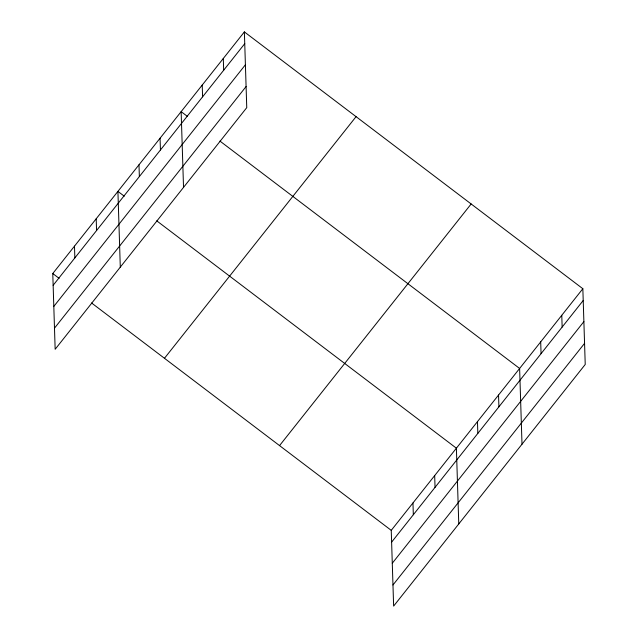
<?xml version="1.0" encoding="UTF-8"?>
<svg xmlns="http://www.w3.org/2000/svg" width="638" height="638" viewBox="0 0 638 638"><rect width="100%" height="100%" fill="white"/><g stroke="black" fill="none" stroke-linecap="round" stroke-linejoin="round"><path stroke-width="0.96" d="M244.37 31.9L246.754 107.647L55.155 349.281L52.771 273.535L244.37 31.9L582.845 288.719L585.229 364.465L393.63 606.1L391.246 530.353L582.845 288.719M53.137 285.306L244.745 43.671M53.807 306.415L245.407 64.781M54.485 328.163L246.093 86.537M164.468 358.285L356.068 116.65M279.548 445.603L471.155 203.969M391.612 542.133L583.22 300.498M392.282 563.242L583.882 321.608M392.96 584.99L584.567 343.356M187.484 116.451L181.144 111.642L183.529 187.381M219.958 141.094L519.619 368.461L522.004 444.207M124.251 196.185L117.918 191.376L120.295 267.123M156.733 220.828L456.393 448.203L458.77 523.942M52.771 273.535L59.111 278.343M91.585 302.986L391.246 530.353M561.775 315.3L562.142 327.079M540.697 341.88L541.064 353.659M498.541 395.042L498.916 406.813M477.463 421.622L477.838 433.393M434.677 475.589L435.044 487.36M412.961 502.967L413.328 514.746M223.3 58.481L223.667 70.252M202.222 85.061L202.589 96.832M160.066 138.215L160.441 149.994M138.988 164.795L139.363 176.574M96.202 218.762L96.569 230.533M74.487 246.148L74.853 257.919"/></g></svg>
